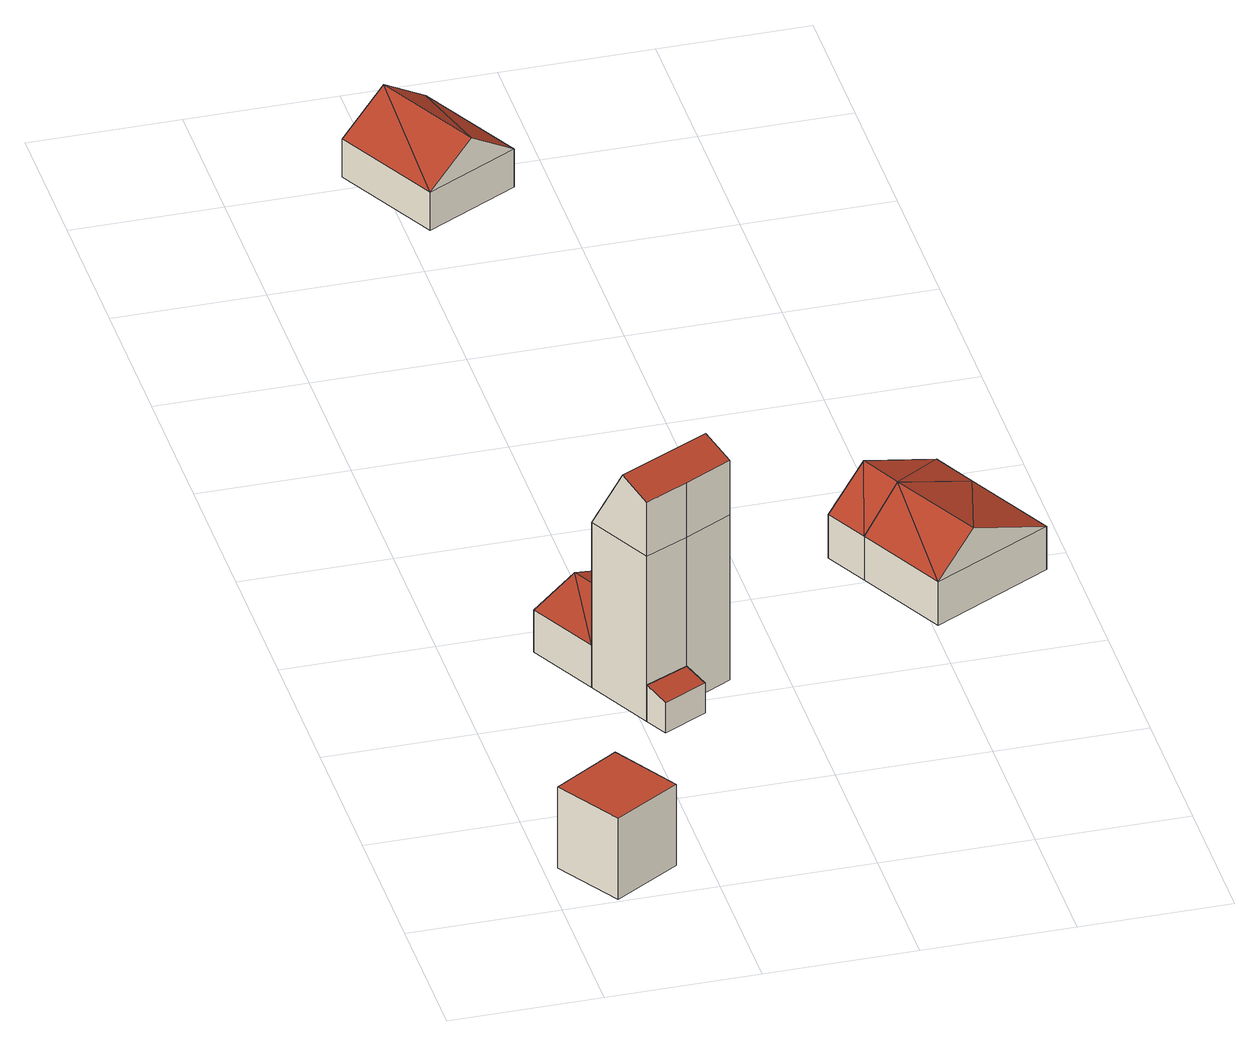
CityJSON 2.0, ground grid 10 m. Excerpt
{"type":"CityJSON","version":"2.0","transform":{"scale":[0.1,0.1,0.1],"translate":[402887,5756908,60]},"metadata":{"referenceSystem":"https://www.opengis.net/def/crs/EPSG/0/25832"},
"CityObjects":{
"building1":{"type":"Building","attributes":{"Gemeindeschluessel":"05515000","Geometrietyp2DReferenz":"3000","function":"31001_2700","roofType":"1000","measuredHeight":6},"geometry":[{"type":"Solid","lod":"2","boundaries":[[[[0,1,2,3]],[[4,5,1,0]],[[6,7,5,4]],[[3,2,7,6]],[[4,0,3,6]],[[1,5,7,2]]]],"semantics":{"surfaces":[{"type":"WallSurface"},{"type":"RoofSurface"},{"type":"GroundSurface"}],"values":[[0,0,0,0,1,2]]}}]},
"building2":{"type":"Building","attributes":{"Gemeindeschluessel":"05515000","Geometrietyp2DReferenz":"3000","function":"31001_2700","roofType":"2100","measuredHeight":2.69},"geometry":[{"type":"Solid","lod":"2","boundaries":[[[[8,9,10,11]],[[12,13,9,8]],[[14,15,13,12]],[[11,10,15,14]],[[12,8,11,14]],[[9,13,15,10]]]],"semantics":{"surfaces":[{"type":"WallSurface"},{"type":"RoofSurface"},{"type":"GroundSurface"}],"values":[[0,0,0,0,1,2]]}}]},
"building3":{"type":"Building","attributes":{"Gemeindeschluessel":"05515000","Geometrietyp2DReferenz":"3000","function":"31001_2700","roofType":"3100","measuredHeight":4.28},"geometry":[{"type":"Solid","lod":"2","boundaries":[[[[16,17,18,19]],[[20,21,17,16]],[[22,23,21,20]],[[19,18,23,22]],[[16,24,20]],[[22,25,19]],[[19,25,24]],[[24,16,19]],[[25,22,20]],[[20,24,25]],[[17,21,23,18]]]],"semantics":{"surfaces":[{"type":"WallSurface"},{"type":"RoofSurface"},{"type":"GroundSurface"}],"values":[[0,0,0,0,0,0,1,1,1,1,2]]}}]},
"building4":{"type":"Building","attributes":{"Gemeindeschluessel":"05515000","Geometrietyp2DReferenz":"3000","function":"51009_1610","roofType":"5000","measuredHeight":17.12},"geometry":[{"type":"Solid","lod":"2","boundaries":[[[[26,23,18,27]],[[28,29,23,26]],[[30,10,29,28]],[[31,15,10,30]],[[27,18,15,31]],[[32,33,34,35,36]],[[26,27,32,36]],[[35,34,30,28]],[[36,35,28,26]],[[34,33,31,30]],[[33,32,27,31]],[[23,29,10,15,18]]]],"semantics":{"surfaces":[{"type":"WallSurface"},{"type":"RoofSurface"},{"type":"GroundSurface"}],"values":[[0,0,0,0,0,1,1,0,0,0,0,2]]}}]},
"building5":{"type":"Building","attributes":{"Gemeindeschluessel":"05515000","Geometrietyp2DReferenz":"3000","function":"31001_2700","roofType":"3100","measuredHeight":5.16},"geometry":[{"type":"Solid","lod":"2","boundaries":[[[[37,38,39,40]],[[41,42,38,37]],[[43,44,42,41]],[[40,39,44,43]],[[37,45,41]],[[43,46,40]],[[40,46,45]],[[45,37,40]],[[46,43,41]],[[41,45,46]],[[38,42,44,39]]]],"semantics":{"surfaces":[{"type":"WallSurface"},{"type":"RoofSurface"},{"type":"GroundSurface"}],"values":[[0,0,0,0,0,0,1,1,1,1,2]]}}]},
"building6":{"type":"Building","attributes":{"Gemeindeschluessel":"05515000","Geometrietyp2DReferenz":"3000","function":"51009_1610","roofType":"3100","measuredHeight":5.97},"geometry":[{"type":"Solid","lod":"2","boundaries":[[[[47,48,49,50]],[[51,52,48,47]],[[53,54,52,51]],[[50,49,54,53]],[[47,55,51]],[[53,56,50]],[[50,56,55]],[[55,47,50]],[[56,53,51]],[[51,55,56]],[[48,52,54,49]]]],"semantics":{"surfaces":[{"type":"WallSurface"},{"type":"RoofSurface"},{"type":"GroundSurface"}],"values":[[0,0,0,0,0,0,1,1,1,1,2]]}}]},
"building7":{"type":"Building","attributes":{"Gemeindeschluessel":"05515000","Geometrietyp2DReferenz":"3000","function":"31001_2000","roofType":"3100","measuredHeight":5.93},"geometry":[{"type":"Solid","lod":"2","boundaries":[[[[50,49,57,58]],[[53,54,49,50]],[[59,60,54,53]],[[58,57,60,59]],[[50,56,53]],[[59,61,58]],[[58,61,56]],[[56,50,58]],[[61,59,53]],[[53,56,61]],[[49,54,60,57]]]],"semantics":{"surfaces":[{"type":"WallSurface"},{"type":"RoofSurface"},{"type":"GroundSurface"}],"values":[[0,0,0,0,0,0,1,1,1,1,2]]}}]}
},
"vertices":[
[9,45,63],[9,45,3],[36,2,3],[36,2,63],[53,73,63],[53,73,3],[80,29,63],[80,29,3],
[134,162,42],[134,162,20],[126,176,20],[126,176,47],[105,147,42],[105,147,20],[97,162,47],[97,162,20],
[50,254,51],[50,254,20],[74,207,20],[74,207,51],[111,285,51],[111,285,20],[135,238,51],[135,238,20],[80,270,63],[105,222,63],
[135,238,142],[74,207,142],[158,193,142],[158,193,20],[126,176,142],[97,162,142],[87,182,191],[97,162,182],[126,176,182],[158,193,182],[148,213,191],
[66,769,62],[66,769,34],[103,698,34],[103,698,62],[128,802,62],[128,802,34],[165,731,62],[165,731,34],[97,786,86],[134,715,86],
[249,300,57],[249,300,25],[264,271,25],[264,271,57],[329,342,57],[329,342,25],[344,313,57],[344,313,25],[275,313,84],[289,285,84],
[295,211,25],[295,211,57],[375,253,57],[375,253,25],[321,224,84]
]}
